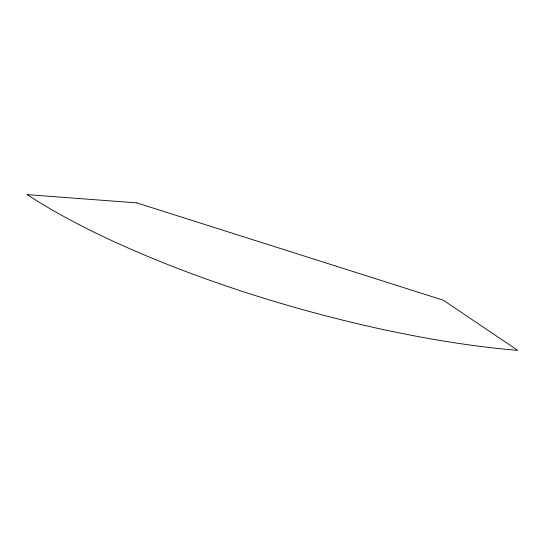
<?xml version="1.0" encoding="UTF-8"?>
<svg xmlns="http://www.w3.org/2000/svg" width="545" height="545" viewBox="0 0 545 545"><rect width="100%" height="100%" fill="white"/><g stroke="black" fill="none" stroke-linecap="round" stroke-linejoin="round"><path stroke-width="0.82" d="M136.788 202.883L27.25 194.633A373.509 96.669 15.9 0 0 517.75 350.367L443.351 300.22L136.788 202.883"/></g></svg>
